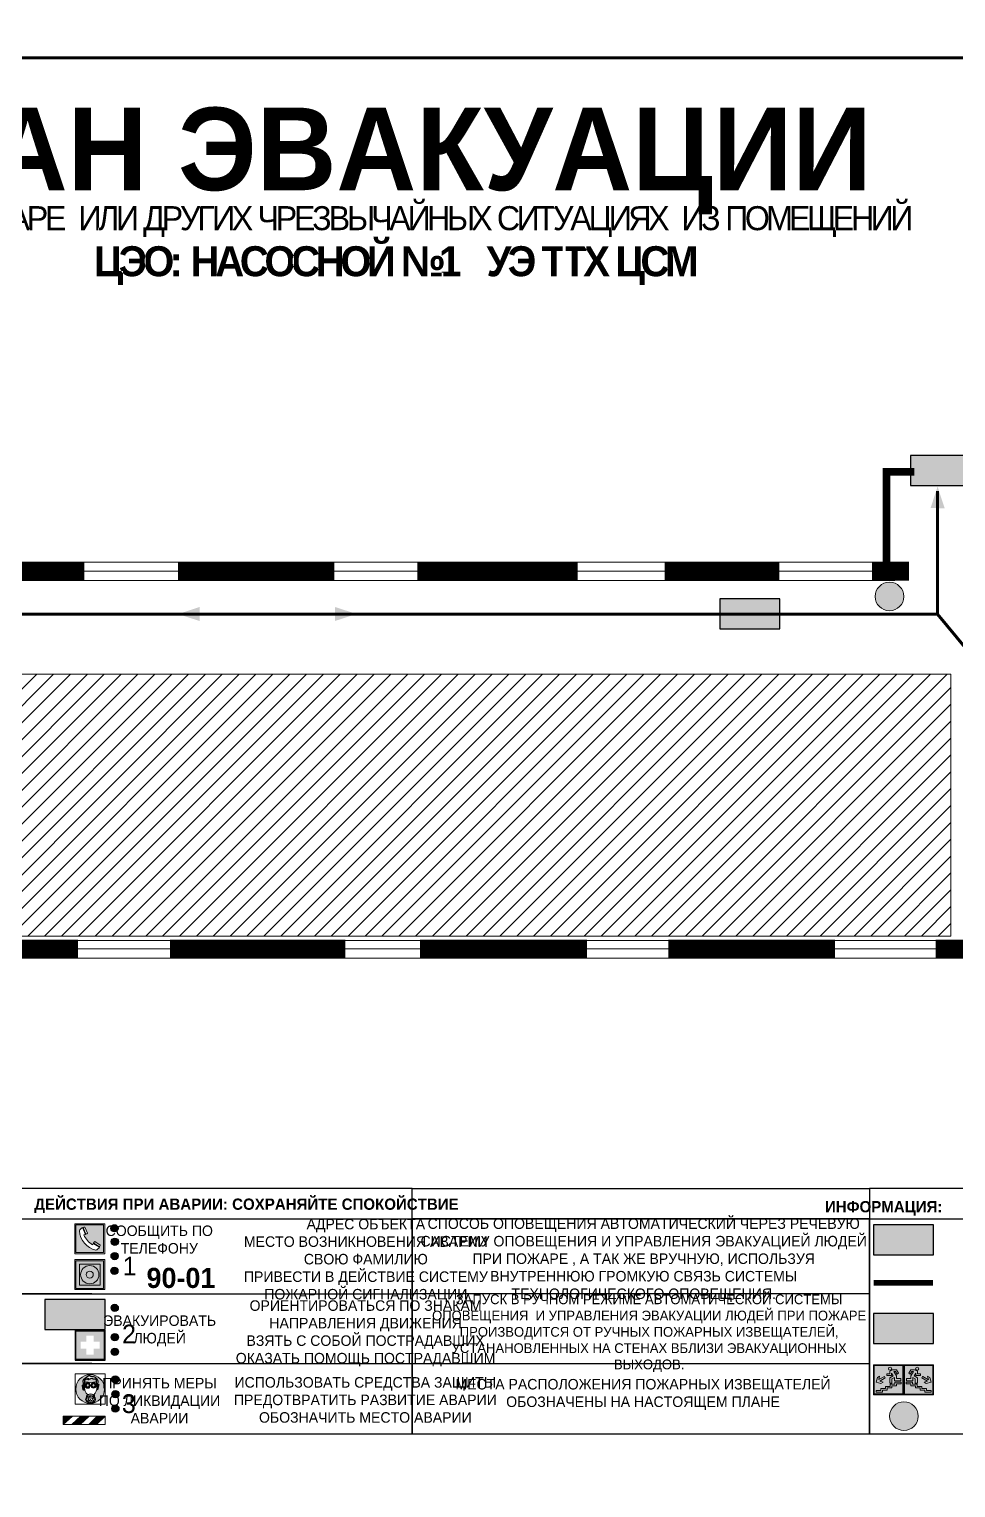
# Model space of a CAD drawing. Header units: millimetres. Extents: x 13114 to 67229, y 22859 to 38520.
# Drawn here: x 32005.4 to 32252.2, y 24684.2 to 25072.7 of the extents above; entities that cross this region are included whole.
import ezdxf

# ---------------------------------------------------------------- set-up
doc = ezdxf.new("R2010")
doc.units = ezdxf.units.MM
doc.layers.add('План_Штампы', color=7, linetype='Continuous')
doc.styles.add('обычный', font='arial.ttf')

# ---------------------------------------------------------------- blocks, each defined once
blk = doc.blocks.new('A$C32E8229D')
at = {"true_color": 0xffffff}
blk.add_hatch(color=7, dxfattribs=at).paths.add_polyline_path([(0, 0), (0, -8), (16, -8), (16, 0)])
h = blk.add_hatch(color=126)
h.paths.add_polyline_path([(0.2, -0.2), (15.8, -0.2), (15.8, -7.8), (0.2, -7.8)])
h.paths.add_polyline_path([(13.49, -2.05), (12.08, -2.05), (11.37, -2.63, 0.162397), (11.29, -2.84), (11.29, -3.63), (10.35, -3.63), (10.35, -4.05), (11.68, -4.05), (11.68, -3.48), (12.26, -4.28), (11.29, -5.1), (11.29, -6.78), (11.85, -6.78), (11.85, -5.44), (12.8, -4.64), (12.8, -5.94), (14.46, -5.94), (14.46, -5.39), (13.45, -5.39), (13.45, -3.97), (12.46, -2.59), (13.15, -2.59), (13.69, -3.34), (14.18, -3)], flags=16)
h.paths.add_polyline_path([(10.74, -1.82, 1), (11.8, -1.82, 1)], flags=16)
h.paths.add_polyline_path([(9.39, -3.59), (5.99, -3.59), (6.56, -3.03), (5.91, -3.03), (5.1, -3.83), (5.91, -4.64), (6.56, -4.64), (5.99, -4.09), (9.39, -4.09)], flags=16)
h.paths.add_polyline_path([(4.29, -1.08), (1.72, -1.08), (1.72, -6.6), (4.29, -6.6)], flags=16)
at = {"color": 126}
blk.add_lwpolyline([(16, -8), (0, -8), (0, 0), (16, 0)], close=True, dxfattribs=at)
blk = doc.blocks.new('A$C7B8C2D5B')
at = {"lineweight": 0}
h = blk.add_hatch(color=5, dxfattribs=at)
h.dxf.hatch_style = 1
h.paths.add_polyline_path([(1.4, -3.02, 1), (-2.11, -3.02, 1)])
at = {"color": 5, "lineweight": 0}
blk.add_circle((-0.36, -3.02), 1.75, dxfattribs=at)
blk = doc.blocks.new('A$C7B4425F7')
at = {"true_color": 0xffffff}
blk.add_hatch(color=7, dxfattribs=at).paths.add_polyline_path([(0, 0), (-16, 0), (-16, -8), (0, -8)])
h = blk.add_hatch(color=126)
h.paths.add_polyline_path([(-0.2, -0.2), (-15.8, -0.2), (-15.8, -7.8), (-0.2, -7.8)])
h.paths.add_polyline_path([(-11.76, -2.03), (-11.76, -3.66), (-11.17, -3.66, -0.568275), (-11.17, -6.18), (-12.58, -6.18), (-12.58, -2.03)], flags=16)
h.paths.add_polyline_path([(-13.33, -4.12, -0.495768), (-13.59, -6.18), (-15.03, -6.18), (-15.03, -2.03), (-13.59, -2.03, -0.487973)], flags=16)
h.paths.add_polyline_path([(-10.25, -2.03), (-9.48, -2.03), (-9.48, -6.18), (-10.25, -6.18)], flags=16)
h.paths.add_polyline_path([(-13.84, -3.69), (-14.24, -3.69), (-14.24, -3.03), (-13.9, -3.03, -0.692621)], flags=0)
h.paths.add_polyline_path([(-9.15, -2.03), (-8.4, -2.03), (-8.04, -3.07), (-7.68, -2.03), (-6.93, -2.03), (-7.64, -4.1), (-6.93, -6.18), (-7.68, -6.18), (-8.04, -5.14), (-8.4, -6.18), (-9.15, -6.18), (-8.44, -4.1)], flags=16)
h.paths.add_polyline_path([(-11.76, -4.46), (-11.42, -4.46, -0.692621), (-11.36, -5.12), (-11.76, -5.12)], flags=0)
h.paths.add_polyline_path([(-13.9, -5.2), (-14.24, -5.2), (-14.24, -4.55), (-13.84, -4.55, -0.708038)], flags=0)
edge = h.paths.add_edge_path(flags=16)
edge.add_ellipse((-5.51, -4.08), major_axis=(0, 2.05), ratio=0.586184, start_angle=0, end_angle=360)
edge = h.paths.add_edge_path(flags=0)
edge.add_ellipse((-5.51, -4.08), major_axis=(0, 1.14), ratio=0.454828, start_angle=0, end_angle=360)
h.paths.add_polyline_path([(-4.13, -4.96, 0.377264), (-3.48, -4.52, 0.0555), (-3.16, -2.03), (-1.66, -2.03), (-1.66, -4.96), (-0.96, -4.96), (-0.96, -7.01), (-1.75, -7.01), (-1.75, -6.18), (-3.3, -6.18), (-3.3, -7.02), (-4.13, -7.02)], flags=16)
h.paths.add_polyline_path([(-2.73, -2.91), (-2.28, -2.91), (-2.28, -4.96), (-3.05, -4.96, 0.079136)], flags=0)
at = {"color": 126}
blk.add_lwpolyline([(-16, -8), (0, -8), (0, 0), (-16, 0)], close=True, dxfattribs=at)
blk = doc.blocks.new('A$C38D26F80')
h = blk.add_hatch(color=5)
h.dxf.hatch_style = 1
h.paths.add_polyline_path([(-8.77, -4.48, 1), (-0.19, -4.48, 1)])
h.paths.add_polyline_path([(-6.75, -3.58), (-6.75, -3.31), (-6.62, -3.22), (-6.5, -3.22), (-6.42, -3.3), (-6.39, -3.28), (-6.59, -2.23), (-6.59, -2.01), (-6.38, -1.58), (-4.76, -0.4), (-4.13, -0.79, -0.362848), (-2.1, -2.1, -0.201049), (-2.17, -2.48, 0.085434), (-2.26, -3.13), (-1.9, -3.16), (-2.25, -4.7), (-2.4, -4.59), (-2.43, -4.34), (-2.36, -4.34), (-2.14, -3.34), (-2.47, -3.42), (-2.58, -1.95), (-2.77, -1.58), (-3.58, -1.52), (-3.92, -1.26), (-5.05, -1.73), (-4.87, -1.39), (-5.41, -1.6), (-5.41, -1.46), (-6.13, -1.87), (-6.18, -3.5), (-6.56, -3.47), (-6.37, -4.59), (-6.16, -4.43), (-6.16, -4.66), (-6.36, -4.79), (-6.37, -4.8), (-6.51, -4.76)], flags=16)
h.paths.add_polyline_path([(-6.51, -4.76), (-6.36, -4.79), (-6.37, -4.8)], flags=0)
h.paths.add_polyline_path([(-5.92, -2.34, 0.089508), (-2.67, -2.35), (-2.48, -3.88, -0.268602), (-3.4, -6.18, 0.262449), (-5.2, -6.18, -0.268602), (-6.11, -3.88)], flags=16)
edge = h.paths.add_edge_path(flags=16)
edge.add_ellipse((-5.19, -3.41), major_axis=(0, 0.842), ratio=0.848992, start_angle=0, end_angle=360)
edge = h.paths.add_edge_path(flags=0)
edge.add_ellipse((-5.19, -3.39), major_axis=(0, 0.665), ratio=0.853798, start_angle=0, end_angle=360)
edge = h.paths.add_edge_path(flags=0)
edge.add_ellipse((-5.19, -3.4), major_axis=(0, 0.528), ratio=0.864094, start_angle=0, end_angle=360)
edge = h.paths.add_edge_path(flags=16)
edge.add_ellipse((-3.47, -3.4), major_axis=(0, 0.842), ratio=0.848992, start_angle=0, end_angle=360)
h.paths.add_polyline_path([(-3.13, -6.45), (-3.13, -6.84, 0.383174), (-5.57, -6.85), (-5.57, -6.49, -0.369952)], flags=16)
edge = h.paths.add_edge_path(flags=0)
edge.add_ellipse((-3.47, -3.39), major_axis=(0, 0.665), ratio=0.853798, start_angle=0, end_angle=360)
edge = h.paths.add_edge_path(flags=0)
edge.add_ellipse((-3.47, -3.4), major_axis=(0, 0.528), ratio=0.864094, start_angle=0, end_angle=360)
edge = h.paths.add_edge_path(flags=16)
edge.add_ellipse((-4.34, -7.57), major_axis=(-1.48, 0), ratio=0.744955, start_angle=0, end_angle=360)
h.paths.add_polyline_path([(-5.01, -6.85, -1), (-5.15, -6.85, -1)], flags=0)
h.paths.add_polyline_path([(-5.33, -7.14, -1), (-5.47, -7.14, -1)], flags=0)
h.paths.add_polyline_path([(-4.61, -6.71, -1), (-4.74, -6.71, -1)], flags=16)
h.paths.add_polyline_path([(-5.43, -7.51, -1), (-5.57, -7.51, -1)], flags=0)
h.paths.add_polyline_path([(-4.26, -6.67, -1), (-4.4, -6.67, -1)], flags=16)
h.paths.add_polyline_path([(-4.74, -7.14, -1), (-4.88, -7.14, -1)], flags=0)
h.paths.add_polyline_path([(-4.93, -7.43, -1), (-5.07, -7.43, -1)], flags=0)
h.paths.add_polyline_path([(-4.41, -7.07, -1), (-4.54, -7.07, -1)], flags=0)
h.paths.add_polyline_path([(-5.33, -7.87, -1), (-5.46, -7.87, -1)], flags=0)
h.paths.add_polyline_path([(-3.8, -6.71, -1), (-3.94, -6.71, -1)], flags=16)
h.paths.add_polyline_path([(-4.85, -7.78, -1), (-4.98, -7.78, -1)], flags=0)
h.paths.add_polyline_path([(-3.96, -7.14, -1), (-4.1, -7.14, -1)], flags=0)
h.paths.add_polyline_path([(-4.33, -7.53, -1), (-4.47, -7.53, -1)], flags=0)
h.paths.add_polyline_path([(-5.09, -8.12, -1), (-5.23, -8.12, -1)], flags=0)
h.paths.add_polyline_path([(-3.5, -6.94, -1), (-3.64, -6.94, -1)], flags=0)
h.paths.add_polyline_path([(-4.54, -7.97, -1), (-4.68, -7.97, -1)], flags=0)
h.paths.add_polyline_path([(-3.66, -7.39, -1), (-3.8, -7.39, -1)], flags=0)
h.paths.add_polyline_path([(-4.73, -8.35, -1), (-4.86, -8.35, -1)], flags=0)
h.paths.add_polyline_path([(-4.09, -7.96, -1), (-4.23, -7.96, -1)], flags=0)
h.paths.add_polyline_path([(-3.77, -7.74, -1), (-3.91, -7.74, -1)], flags=0)
h.paths.add_polyline_path([(-3.22, -7.27, -1), (-3.35, -7.27, -1)], flags=0)
h.paths.add_polyline_path([(-4.34, -8.4, -1), (-4.47, -8.4, -1)], flags=0)
h.paths.add_polyline_path([(-3.16, -7.61, -1), (-3.3, -7.61, -1)], flags=0)
h.paths.add_polyline_path([(-3.9, -8.35, -1), (-4.04, -8.35, -1)], flags=0)
h.paths.add_polyline_path([(-3.32, -7.91, -1), (-3.46, -7.91, -1)], flags=0)
h.paths.add_polyline_path([(-3.55, -8.23, -1), (-3.69, -8.23, -1)], flags=0)
at = {"color": 5, "lineweight": 5}
for p, q in [((-4.48, 0), (-8.96, 0)), ((-8.96, 0), (-8.96, -4.48)), ((-4.48, 0), (0, 0)), ((0, 0), (0, -4.48)), ((-6.75, -3.31), (-6.62, -3.22)), ((-6.75, -3.58), (-6.75, -3.31)), ((-6.51, -4.76), (-6.75, -3.58)), ((-6.62, -3.22), (-6.5, -3.22)), ((-6.59, -2.01), (-6.38, -1.58)), ((-6.59, -2.23), (-6.59, -2.01)), ((-6.39, -3.28), (-6.59, -2.23)), ((-6.18, -3.5), (-6.56, -3.47)), ((-6.56, -3.47), (-6.37, -4.59)), ((-6.5, -3.22), (-6.42, -3.3)), ((-6.42, -3.3), (-6.39, -3.28)), ((-6.38, -1.58), (-4.76, -0.4)), ((-6.13, -1.87), (-6.18, -3.5)), ((-5.41, -1.46), (-6.13, -1.87)), ((-5.92, -2.34), (-6.11, -3.88)), ((-4.87, -1.39), (-5.41, -1.6)), ((-5.41, -1.6), (-5.41, -1.46)), ((-3.92, -1.26), (-5.05, -1.73)), ((-5.05, -1.73), (-4.87, -1.39)), ((-4.76, -0.4), (-4.13, -0.79)), ((-3.58, -1.52), (-3.92, -1.26)), ((-2.77, -1.58), (-3.58, -1.52)), ((-2.58, -1.95), (-2.77, -1.58)), ((-2.67, -2.34), (-2.48, -3.88)), ((-2.47, -3.42), (-2.58, -1.95)), ((-2.14, -3.34), (-2.47, -3.42)), ((-2.43, -4.34), (-2.4, -4.59)), ((-2.43, -4.34), (-2.36, -4.34)), ((-2.36, -4.34), (-2.14, -3.34)), ((-1.9, -3.16), (-2.26, -3.13)), ((-2.25, -4.7), (-1.9, -3.16)), ((-8.96, -8.96), (-8.96, -4.48)), ((-6.37, -4.8), (-6.51, -4.76)), ((-6.37, -4.59), (-6.16, -4.43)), ((-6.16, -4.66), (-6.37, -4.8)), ((-6.16, -4.43), (-6.16, -4.66)), ((-5.57, -6.49), (-5.57, -6.85)), ((-3.13, -6.45), (-3.13, -6.84)), ((-2.4, -4.59), (-2.25, -4.7)), ((0, -8.96), (0, -4.48)), ((-4.48, -8.96), (-8.96, -8.96)), ((-4.48, -8.96), (0, -8.96))]:
    blk.add_line(p, q, dxfattribs=at)
at = {"color": 5}
for p, q in [((-6.75, -3.31), (-6.62, -3.22)), ((-6.75, -3.58), (-6.75, -3.31)), ((-6.51, -4.76), (-6.75, -3.58)), ((-6.62, -3.22), (-6.5, -3.22)), ((-6.59, -2.01), (-6.38, -1.58)), ((-6.59, -2.23), (-6.59, -2.01)), ((-6.39, -3.28), (-6.59, -2.23)), ((-6.18, -3.5), (-6.56, -3.47)), ((-6.56, -3.47), (-6.37, -4.59)), ((-6.5, -3.22), (-6.42, -3.3)), ((-6.42, -3.3), (-6.39, -3.28)), ((-6.38, -1.58), (-4.76, -0.4)), ((-6.13, -1.87), (-6.18, -3.5)), ((-5.41, -1.46), (-6.13, -1.87)), ((-4.87, -1.39), (-5.41, -1.6)), ((-5.41, -1.6), (-5.41, -1.46)), ((-3.92, -1.26), (-5.05, -1.73)), ((-5.05, -1.73), (-4.87, -1.39)), ((-4.76, -0.4), (-4.13, -0.79)), ((-3.58, -1.52), (-3.92, -1.26)), ((-2.77, -1.58), (-3.58, -1.52)), ((-2.58, -1.95), (-2.77, -1.58)), ((-2.47, -3.42), (-2.58, -1.95)), ((-2.14, -3.34), (-2.47, -3.42)), ((-2.4, -4.59), (-2.43, -4.34)), ((-2.43, -4.34), (-2.36, -4.34)), ((-2.36, -4.34), (-2.14, -3.34)), ((-2.26, -3.13), (-1.9, -3.16)), ((-1.9, -3.16), (-2.25, -4.7)), ((-6.37, -4.8), (-6.51, -4.76)), ((-6.36, -4.79), (-6.51, -4.76)), ((-6.37, -4.59), (-6.16, -4.43)), ((-6.16, -4.66), (-6.37, -4.8)), ((-6.16, -4.66), (-6.36, -4.79)), ((-6.16, -4.43), (-6.16, -4.66)), ((-2.25, -4.7), (-2.4, -4.59))]:
    blk.add_line(p, q, dxfattribs=at)
at = {"color": 5, "lineweight": 5}
for centre, radius in [((-4.48, -4.48), 4.29), ((-5.5, -7.51), 0.0678), ((-5.4, -7.14), 0.0678), ((-5.4, -7.87), 0.0678), ((-5.16, -8.12), 0.0678), ((-5.08, -6.85), 0.0678), ((-5, -7.43), 0.0678), ((-4.91, -7.78), 0.0678), ((-4.81, -7.14), 0.0678), ((-4.79, -8.35), 0.0678), ((-4.67, -6.71), 0.0678), ((-4.61, -7.97), 0.0678), ((-4.47, -7.07), 0.0678), ((-4.4, -7.53), 0.0678), ((-4.4, -8.4), 0.0678), ((-4.33, -6.67), 0.0678), ((-4.16, -7.96), 0.0678), ((-4.03, -7.14), 0.0678), ((-3.97, -8.35), 0.0678), ((-3.87, -6.71), 0.0678), ((-3.84, -7.74), 0.0678), ((-3.73, -7.39), 0.0678), ((-3.62, -8.23), 0.0678), ((-3.57, -6.94), 0.0678), ((-3.39, -7.91), 0.0678), ((-3.28, -7.27), 0.0678), ((-3.23, -7.61), 0.0678)]:
    blk.add_circle(centre, radius, dxfattribs=at)
for centre, radius, start, end in [((-3.66, -4.24), 2.47, 171.573, 231.7124), ((-4.28, 6.66), 9.15, 259.6987, 280.1569), ((-4.93, -4.24), 2.47, 308.2876, 8.427), ((-0.47, -3.05), 1.79, 161.5846, 182.4584), ((-2.6, -2.2), 0.513, 326.4781, 11.7739), ((-4.33, -7.88), 1.87, 50.358, 131.5662), ((-4.34, -8.2), 1.82, 48.4943, 132.3565), ((-4.3, -7.78), 1.83, 60.5889, 119.4111)]:
    blk.add_arc(centre, radius, start, end, dxfattribs=at)
at = {"color": 5}
for centre, radius, start, end in [((-3.89, -2.66), 1.88, 17.387, 97.1599), ((-0.35, -3.07), 1.91, 162.2553, 181.7878), ((-2.6, -2.2), 0.511, 326.3906, 11.8614)]:
    blk.add_arc(centre, radius, start, end, dxfattribs=at)
at = {"color": 5, "lineweight": 5}
for centre, major_axis, ratio in [((-5.19, -3.41), (0, 0.842), 0.848992), ((-5.19, -3.39), (0, 0.665), 0.853798), ((-5.19, -3.4), (0, 0.528), 0.864094), ((-3.47, -3.4), (0, 0.842), 0.848992), ((-3.47, -3.39), (0, 0.665), 0.853798), ((-3.47, -3.4), (0, 0.528), 0.864094), ((-4.34, -7.57), (-1.48, 0), 0.744955)]:
    blk.add_ellipse(centre, major_axis=major_axis, ratio=ratio, dxfattribs=at)
blk = doc.blocks.new('A$C47DD6509')
at = {"lineweight": 5}
for points in [[(-8.69, 0), (-11.19, 0), (-11.19, -2.22)], [(-4.22, 0), (-6.45, 0), (-8.91, -2.22), (-6.61, -2.22)], [(0, 0), (-2.09, 0), (-4.36, -2.22), (-2.29, -2.22)]]:
    blk.add_hatch(color=242, dxfattribs=at).paths.add_polyline_path(points)
at = {"color": 242, "lineweight": 5}
for p, q in [((-11.19, -2.22), (-8.69, 0)), ((-11.19, -2.22), (-11.19, 0)), ((-11.19, 0), (-8.69, 0)), ((-11.19, 0), (0, 0)), ((-8.91, -2.22), (-6.45, 0)), ((-6.61, -2.22), (-4.22, 0)), ((-4.36, -2.22), (-2.09, 0)), ((-2.29, -2.22), (0, 0)), ((0, 0), (0, -2.22)), ((0, -2.22), (-11.19, -2.22))]:
    blk.add_line(p, q, dxfattribs=at)
blk = doc.blocks.new('A$C18900ED3')
h = blk.add_hatch(color=126)
h.paths.add_polyline_path([(-0.18, -0.18), (-7.02, -0.18), (-7.02, -7.02), (-0.18, -7.02)])
h.paths.add_polyline_path([(-5.89, -4.46), (-5.89, -2.77), (-4.46, -2.77), (-4.46, -1.31), (-2.77, -1.31), (-2.77, -2.77), (-1.33, -2.77), (-1.33, -4.46), (-2.77, -4.46), (-2.77, -5.89), (-4.46, -5.89), (-4.46, -4.46)], flags=16)
at = {"color": 126}
for p, q in [((-7.2, 0), (-7.2, -7.2)), ((0, 0), (-7.2, 0)), ((0, -7.2), (0, 0)), ((-7.02, -7.02), (-7.02, -0.18)), ((-7.02, -0.18), (-0.18, -0.18)), ((-0.18, -0.18), (-0.18, -7.02)), ((-7.2, -7.2), (0, -7.2)), ((-0.18, -7.02), (-7.02, -7.02))]:
    blk.add_line(p, q, dxfattribs=at)
blk = doc.blocks.new('A$C456E1F9C')
at = {"lineweight": 5}
h = blk.add_hatch(color=242, dxfattribs=at)
h.paths.add_polyline_path([(0.51, -1.47), (0.51, -13.26), (12.29, -13.26), (12.29, -1.47)])
h.paths.add_polyline_path([(5.42, -4.95, -0.254479), (4.78, -5.4), (3.52, -2.53, -0.209735), (4.23, -2.4)], flags=16)
h.paths.add_polyline_path([(8.53, -8.6), (10.87, -10.17), (10.54, -10.76), (8.03, -9.13, -0.192251)], flags=16)
h.paths.add_polyline_path([(4.61, -5.49, 0.005518), (3.87, -5.72, 0.128647), (7.49, -10.01, 0.00809), (7.83, -9.33), (10.47, -10.97, -0.16736), (8.99, -12.25, -0.327862), (1.95, -3.95, -0.166952), (3.36, -2.62)], flags=16)
at = {"color": 242, "lineweight": 5}
for p, q in [((0, -13.77), (0, -0.97)), ((12.8, -0.97), (0, -0.97)), ((4.61, -5.49), (3.36, -2.62)), ((3.52, -2.53), (4.78, -5.4)), ((4.23, -2.4), (5.42, -4.95)), ((12.8, -13.77), (12.8, -0.97)), ((7.83, -9.33), (10.47, -10.97)), ((8.03, -9.13), (10.54, -10.76)), ((10.81, -10.12), (8.53, -8.6)), ((10.54, -10.76), (10.8, -10.3)), ((10.8, -10.3), (10.81, -10.12)), ((0, -13.77), (12.8, -13.77))]:
    blk.add_line(p, q, dxfattribs=at)
blk.add_lwpolyline([(0.51, -1.47), (12.29, -1.47), (12.29, -13.26), (0.51, -13.26)], close=True, dxfattribs=at)
for centre, radius, start, end in [((4.59, -5.34), 2.99, 114.28453, 152.19739), ((11.12, -3.31), 9.19, 183.99153, 256.60086), ((4.02, -3.27), 0.891, 76.32839, 123.70924), ((14.98, -39.1), 35.17, 107.14873, 108.41345), ((13.86, -0.94), 11.08, 205.55365, 234.87622), ((4.68, -4.59), 0.824, 276.9621, 334.07228), ((-13.31, 0.8), 23.44, 332.54871, 334.40268), ((8.94, -9.5), 0.989, 114.40924, 157.93883), ((7.87, -9.46), 3, 291.92908, 329.9329)]:
    blk.add_arc(centre, radius, start, end, dxfattribs=at)
blk = doc.blocks.new('A$C54414219')
at = {"true_color": 0xffffff}
h = blk.add_hatch(color=7, dxfattribs=at)
h.paths.add_polyline_path([(2.39, -9.45), (2.39, -18.3), (11.23, -18.3), (11.23, -9.45)], flags=0)
h.paths.add_polyline_path([(10.71, -13.87, -1), (2.92, -13.87, -1)], flags=0)
h.paths.add_polyline_path([(8.3, -13.87, -1), (5.33, -13.87, -1)], flags=0)
h.paths.add_polyline_path([(0.41, -7.47), (0.41, -20.27), (13.21, -20.27), (13.21, -7.47)])
h.paths.add_polyline_path([(0.92, -19.77), (12.71, -19.77), (12.71, -7.98), (0.92, -7.98)], flags=16)
h.paths.add_polyline_path([(11.23, -9.45), (11.23, -18.3), (2.39, -18.3), (2.39, -9.45)], flags=0)
at = {"lineweight": 5}
h = blk.add_hatch(color=242, dxfattribs=at)
h.paths.add_polyline_path([(12.71, -7.98), (0.92, -7.98), (0.92, -19.77), (12.71, -19.77)])
h.paths.add_polyline_path([(11.23, -18.3), (2.39, -18.3), (2.39, -9.45), (11.23, -9.45)], flags=16)
h.paths.add_polyline_path([(10.71, -13.87, -1), (2.92, -13.87, -1)], flags=0)
h.paths.add_polyline_path([(8.3, -13.87, -1), (5.33, -13.87, -1)], flags=0)
at = {"true_color": 0xffffff}
h = blk.add_hatch(color=7, dxfattribs=at)
h.paths.add_polyline_path([(2.39, -9.45), (2.39, -18.3), (11.23, -18.3), (11.23, -9.45)])
h.paths.add_polyline_path([(10.71, -13.87, -1), (2.92, -13.87, -1)], flags=16)
h.paths.add_polyline_path([(8.3, -13.87, -1), (5.33, -13.87, -1)], flags=0)
at = {"lineweight": 5}
h = blk.add_hatch(color=242, dxfattribs=at)
h.paths.add_polyline_path([(2.92, -13.87, 1), (10.71, -13.87, 1)])
h.paths.add_polyline_path([(8.3, -13.87, -1), (5.33, -13.87, -1)], flags=16)
at = {"color": 242, "lineweight": 5}
for p, q in [((0.41, -20.27), (0.41, -7.47)), ((0.41, -7.47), (13.21, -7.47)), ((0.41, -7.47), (13.21, -7.47)), ((13.21, -20.27), (13.21, -7.47)), ((0.41, -20.27), (13.21, -20.27))]:
    blk.add_line(p, q, dxfattribs=at)
for points in [[(0.92, -7.98), (12.71, -7.98), (12.71, -19.77), (0.92, -19.77)], [(2.39, -9.45), (11.23, -9.45), (11.23, -18.3), (2.39, -18.3)]]:
    blk.add_lwpolyline(points, close=True, dxfattribs=at)
for radius in [3.89, 1.49]:
    blk.add_circle((6.81, -13.87), radius, dxfattribs=at)
blk = doc.blocks.new('вниз 3')
at = {"lineweight": 0, "true_color": 0xffffff}
h = blk.add_hatch(color=7, dxfattribs=at)
h.dxf.hatch_style = 1
h.paths.add_polyline_path([(40997.5, -4475.69), (40997.25, -4475.28), (40995.76, -4476.15), (40995.97, -4475.23), (40995.39, -4475.56), (40995.05, -4476.83), (40996.33, -4477.17), (40996.91, -4476.83), (40996, -4476.55)], flags=0)
h.paths.add_polyline_path([(40999.81, -4473.95), (41000.22, -4473.95), (41000.64, -4474.67), (41001.03, -4474.43), (41000.46, -4473.49), (41000.42, -4473.49), (40999.43, -4473.49), (40998.68, -4473.92), (40998.68, -4474.57), (40997.88, -4474.57), (40997.88, -4475), (40999.14, -4475), (40999.14, -4474.43), (40999.14, -4474.38), (40999.59, -4475.15), (40998.72, -4475.67), (40998.72, -4477.06), (40999.24, -4477.06), (40999.24, -4475.96), (40999.95, -4475.56), (40999.95, -4476.43), (41001.61, -4476.43), (41001.61, -4475.88), (41000.47, -4475.88), (41000.47, -4475.12)], flags=0)
h.paths.add_polyline_path([(40999.2, -4473.24, 1), (40998.35, -4473.24, 1)], flags=0)
h.paths.add_polyline_path([(41000.46, -4477.26), (41001.69, -4477.26), (41001.69, -4476.84), (41000.03, -4476.84), (41000.03, -4477.39), (40998.78, -4477.39), (40998.78, -4477.95), (40997.53, -4477.95), (40997.53, -4478.5), (40996.29, -4478.5), (40996.29, -4479.06), (40995.05, -4479.06), (40995.05, -4479.48), (40995.29, -4479.48), (40996.72, -4479.48), (40996.72, -4478.92), (40997.97, -4478.92), (40997.97, -4478.36), (40999.2, -4478.36), (40999.2, -4477.81), (41000.46, -4477.81)], flags=0)
h.paths.add_polyline_path([(41002.37, -4472.17), (40994.37, -4472.17), (40994.37, -4480.17), (41002.37, -4480.17)])
h.paths.add_polyline_path([(41002.16, -4479.96), (40994.57, -4479.96), (40994.57, -4472.37), (41002.16, -4472.37)], flags=16)
h.paths.add_polyline_path([(41001.61, -4475.88), (41001.61, -4476.43), (40999.95, -4476.43), (40999.95, -4475.56), (40999.24, -4475.96), (40999.24, -4477.06), (40998.72, -4477.06), (40998.72, -4475.67), (40999.59, -4475.15), (40999.14, -4474.38), (40999.14, -4474.43), (40999.14, -4475), (40997.88, -4475), (40997.88, -4474.57), (40998.68, -4474.57), (40998.68, -4473.92), (40999.43, -4473.49), (41000.42, -4473.49), (41000.46, -4473.49), (41001.03, -4474.43), (41000.64, -4474.67), (41000.22, -4473.95), (40999.81, -4473.95), (41000.47, -4475.12), (41000.47, -4475.88)], flags=0)
h.paths.add_polyline_path([(41001.69, -4476.84), (41001.69, -4477.26), (41000.46, -4477.26), (41000.46, -4477.81), (40999.2, -4477.81), (40999.2, -4478.36), (40997.97, -4478.36), (40997.97, -4478.92), (40996.72, -4478.92), (40996.72, -4479.48), (40995.05, -4479.48), (40995.05, -4479.06), (40996.29, -4479.06), (40996.29, -4478.5), (40997.53, -4478.5), (40997.53, -4477.95), (40998.78, -4477.95), (40998.78, -4477.39), (41000.03, -4477.39), (41000.03, -4476.84)], flags=0)
h.paths.add_polyline_path([(40998.35, -4473.24, -1), (40999.2, -4473.24, -1)], flags=0)
h.paths.add_polyline_path([(40997.5, -4475.69), (40996, -4476.55), (40996.91, -4476.83), (40996.33, -4477.17), (40995.05, -4476.83), (40995.39, -4475.56), (40995.97, -4475.23), (40995.76, -4476.15), (40997.25, -4475.28)], flags=0)
at = {"lineweight": 0}
h = blk.add_hatch(color=126, dxfattribs=at)
h.dxf.hatch_style = 1
h.paths.add_polyline_path([(41002.16, -4472.37), (40994.57, -4472.37), (40994.57, -4479.96), (41002.16, -4479.96)])
h.paths.add_polyline_path([(40995.97, -4475.23), (40995.76, -4476.15), (40997.25, -4475.28), (40997.5, -4475.69), (40996, -4476.55), (40996.91, -4476.83), (40996.33, -4477.17), (40995.05, -4476.83), (40995.39, -4475.56)], flags=16)
h.paths.add_polyline_path([(40997.88, -4474.57), (40998.68, -4474.57), (40998.68, -4473.92), (40999.43, -4473.49), (41000.42, -4473.49), (41000.46, -4473.49), (41001.03, -4474.43), (41000.64, -4474.67), (41000.22, -4473.95), (40999.81, -4473.95), (41000.47, -4475.12), (41000.47, -4475.88), (41001.61, -4475.88), (41001.61, -4476.43), (40999.95, -4476.43), (40999.95, -4475.56), (40999.24, -4475.96), (40999.24, -4477.06), (40998.72, -4477.06), (40998.72, -4475.67), (40999.59, -4475.15), (40999.14, -4474.38), (40999.14, -4474.43), (40999.14, -4475), (40997.88, -4475)], flags=16)
h.paths.add_polyline_path([(40998.35, -4473.24, -1), (40999.2, -4473.24, -1)], flags=16)
h.paths.add_polyline_path([(40997.53, -4477.95), (40998.78, -4477.95), (40998.78, -4477.39), (41000.03, -4477.39), (41000.03, -4476.84), (41001.69, -4476.84), (41001.69, -4477.26), (41000.46, -4477.26), (41000.46, -4477.81), (40999.2, -4477.81), (40999.2, -4478.36), (40997.97, -4478.36), (40997.97, -4478.92), (40996.72, -4478.92), (40996.72, -4479.48), (40995.05, -4479.48), (40995.05, -4479.06), (40996.29, -4479.06), (40996.29, -4478.5), (40997.53, -4478.5)], flags=16)
at = {"lineweight": 0, "true_color": 0xffffff}
h = blk.add_hatch(color=7, dxfattribs=at)
h.dxf.hatch_style = 1
h.paths.add_polyline_path([(40999.2, -4473.24, 1), (40998.35, -4473.24, 1)])
h.paths.add_polyline_path([(40999.81, -4473.95), (41000.22, -4473.95), (41000.64, -4474.67), (41001.03, -4474.43), (41000.46, -4473.49), (41000.42, -4473.49), (40999.43, -4473.49), (40998.68, -4473.92), (40998.68, -4474.57), (40997.88, -4474.57), (40997.88, -4475), (40999.14, -4475), (40999.14, -4474.43), (40999.14, -4474.38), (40999.59, -4475.15), (40998.72, -4475.67), (40998.72, -4477.06), (40999.24, -4477.06), (40999.24, -4475.96), (40999.95, -4475.56), (40999.95, -4476.43), (41001.61, -4476.43), (41001.61, -4475.88), (41000.47, -4475.88), (41000.47, -4475.12)])
h.paths.add_polyline_path([(40999.2, -4477.81), (41000.46, -4477.81), (41000.46, -4477.26), (41001.69, -4477.26), (41001.69, -4476.84), (41000.03, -4476.84), (41000.03, -4477.39), (40998.78, -4477.39), (40998.78, -4477.95), (40997.53, -4477.95), (40997.53, -4478.5), (40996.29, -4478.5), (40996.29, -4479.06), (40995.05, -4479.06), (40995.05, -4479.48), (40995.29, -4479.48), (40996.72, -4479.48), (40996.72, -4478.92), (40997.97, -4478.92), (40997.97, -4478.36), (40999.2, -4478.36)])
h.paths.add_polyline_path([(40997.5, -4475.69), (40997.25, -4475.28), (40995.76, -4476.15), (40995.97, -4475.23), (40995.39, -4475.56), (40995.05, -4476.83), (40996.33, -4477.17), (40996.91, -4476.83), (40996, -4476.55)])
at = {"color": 126, "lineweight": 0}
for points in [[(40994.37, -4472.17), (41002.37, -4472.17), (41002.37, -4480.17), (40994.37, -4480.17)], [(40994.57, -4472.37), (41002.16, -4472.37), (41002.16, -4479.96), (40994.57, -4479.96)]]:
    blk.add_lwpolyline(points, close=True, dxfattribs=at)
for points in [[(40999.14, -4474.43), (40999.14, -4475), (40997.88, -4475), (40997.88, -4474.57), (40998.68, -4474.57), (40998.68, -4473.92), (40999.43, -4473.49), (41000.42, -4473.49), (41000.46, -4473.49), (41001.03, -4474.43), (41000.64, -4474.67), (41000.22, -4473.95), (40999.81, -4473.95), (41000.47, -4475.12), (41000.47, -4475.88), (41001.61, -4475.88), (41001.61, -4476.43), (40999.95, -4476.43), (40999.95, -4475.56), (40999.24, -4475.96), (40999.24, -4477.06), (40998.72, -4477.06), (40998.72, -4475.67), (40999.59, -4475.15), (40999.14, -4474.38), (40999.14, -4474.43)], [(40995.05, -4476.83), (40995.39, -4475.56), (40995.97, -4475.23), (40995.76, -4476.15), (40997.25, -4475.28), (40997.5, -4475.69), (40996, -4476.55), (40996.91, -4476.83), (40996.33, -4477.17), (40995.05, -4476.83)], [(40995.29, -4479.48), (40995.05, -4479.48), (40995.05, -4479.06), (40996.29, -4479.06), (40996.29, -4478.5), (40997.53, -4478.5), (40997.53, -4477.95), (40998.78, -4477.95), (40998.78, -4477.39), (41000.03, -4477.39), (41000.03, -4476.84), (41001.69, -4476.84), (41001.69, -4477.26), (41000.46, -4477.26), (41000.46, -4477.81), (40999.2, -4477.81), (40999.2, -4478.36), (40997.97, -4478.36), (40997.97, -4478.92), (40996.72, -4478.92), (40996.72, -4479.48), (40995.05, -4479.48)]]:
    blk.add_lwpolyline(points, dxfattribs=at)
blk.add_circle((40998.77, -4473.24), 0.426, dxfattribs=at)
blk = doc.blocks.new('вниз')
at = {"lineweight": 0, "true_color": 0xffffff}
h = blk.add_hatch(color=7, dxfattribs=at)
h.dxf.hatch_style = 1
h.paths.add_polyline_path([(40994.51, -4472.22), (40986.51, -4472.22), (40986.51, -4480.22), (40994.51, -4480.22)])
h.paths.add_polyline_path([(40994.31, -4472.42), (40994.31, -4480.01), (40986.71, -4480.01), (40986.71, -4472.42)], flags=16)
h.paths.add_polyline_path([(40988.43, -4473.53), (40989.43, -4473.53), (40990.19, -4473.96), (40990.19, -4474.6), (40991, -4474.6), (40991, -4475.06), (40989.73, -4475.06), (40989.73, -4474.46), (40989.3, -4475.18), (40990.17, -4475.7), (40990.17, -4477.11), (40989.63, -4477.11), (40989.63, -4476.01), (40988.94, -4475.59), (40988.94, -4476.46), (40988.94, -4476.46), (40987.47, -4476.46), (40987.26, -4476.46), (40987.26, -4475.92), (40988.4, -4475.92), (40988.4, -4475.2), (40989.1, -4473.99), (40988.66, -4473.99), (40988.24, -4474.7), (40987.86, -4474.47), (40988.41, -4473.56)], flags=0)
h.paths.add_polyline_path([(40990.55, -4473.29, -1), (40989.69, -4473.29, -1)], flags=0)
h.paths.add_polyline_path([(40988.85, -4476.89), (40988.85, -4477.43), (40990.1, -4477.43), (40990.1, -4477.99), (40991.34, -4477.99), (40991.34, -4478.54), (40992.59, -4478.54), (40992.59, -4479.09), (40993.83, -4479.09), (40993.83, -4479.52), (40992.17, -4479.52), (40992.17, -4478.97), (40990.91, -4478.97), (40990.91, -4478.41), (40989.68, -4478.41), (40989.68, -4477.86), (40988.43, -4477.86), (40988.43, -4477.31), (40987.6, -4477.31), (40987.18, -4477.31), (40987.18, -4476.89)], flags=0)
h.paths.add_polyline_path([(40991.61, -4475.33), (40993.12, -4476.2), (40992.9, -4475.27), (40993.48, -4475.6), (40993.83, -4476.88), (40992.56, -4477.22), (40991.97, -4476.88), (40992.9, -4476.61), (40991.38, -4475.74), (40991.58, -4475.39)], flags=0)
h.paths.add_polyline_path([(40990.19, -4473.96), (40989.43, -4473.53), (40988.43, -4473.53), (40988.41, -4473.56), (40987.86, -4474.47), (40988.24, -4474.7), (40988.66, -4473.99), (40989.1, -4473.99), (40988.4, -4475.2), (40988.4, -4475.92), (40987.26, -4475.92), (40987.26, -4476.46), (40987.47, -4476.46), (40988.94, -4476.46), (40988.94, -4476.27), (40988.94, -4475.59), (40989.63, -4476.01), (40989.63, -4477.11), (40990.17, -4477.11), (40990.17, -4475.7), (40989.3, -4475.18), (40989.73, -4474.46), (40989.73, -4475.06), (40991, -4475.06), (40991, -4474.6), (40990.19, -4474.6)], flags=0)
h.paths.add_polyline_path([(40990.55, -4473.29, 1), (40989.69, -4473.29, 1)], flags=0)
h.paths.add_polyline_path([(40991.61, -4475.33), (40991.58, -4475.39), (40991.38, -4475.74), (40992.9, -4476.61), (40991.97, -4476.88), (40992.56, -4477.22), (40993.83, -4476.88), (40993.48, -4475.6), (40992.9, -4475.27), (40993.12, -4476.2)], flags=0)
h.paths.add_polyline_path([(40990.1, -4477.43), (40988.85, -4477.43), (40988.85, -4476.89), (40987.18, -4476.89), (40987.18, -4477.31), (40987.6, -4477.31), (40988.43, -4477.31), (40988.43, -4477.86), (40989.68, -4477.86), (40989.68, -4478.41), (40990.91, -4478.41), (40990.91, -4478.97), (40992.17, -4478.97), (40992.17, -4479.52), (40993.83, -4479.52), (40993.83, -4479.09), (40992.59, -4479.09), (40992.59, -4478.54), (40991.34, -4478.54), (40991.34, -4477.99), (40990.1, -4477.99)], flags=0)
at = {"lineweight": 0}
h = blk.add_hatch(color=126, dxfattribs=at)
h.dxf.hatch_style = 1
h.paths.add_polyline_path([(40994.31, -4472.42), (40986.71, -4472.42), (40986.71, -4480.01), (40994.31, -4480.01)])
h.paths.add_polyline_path([(40988.43, -4473.53), (40989.43, -4473.53), (40990.19, -4473.96), (40990.19, -4474.6), (40991, -4474.6), (40991, -4475.06), (40989.73, -4475.06), (40989.73, -4474.46), (40989.3, -4475.18), (40990.17, -4475.7), (40990.17, -4477.11), (40989.63, -4477.11), (40989.63, -4476.01), (40988.94, -4475.59), (40988.94, -4476.46), (40988.94, -4476.46), (40987.47, -4476.46), (40987.26, -4476.46), (40987.26, -4475.92), (40988.4, -4475.92), (40988.4, -4475.2), (40989.1, -4473.99), (40988.66, -4473.99), (40988.24, -4474.7), (40987.86, -4474.47), (40988.41, -4473.56)], flags=16)
h.paths.add_polyline_path([(40990.55, -4473.29, -1), (40989.69, -4473.29, -1)], flags=16)
h.paths.add_polyline_path([(40988.85, -4476.89), (40988.85, -4477.43), (40990.1, -4477.43), (40990.1, -4477.99), (40991.34, -4477.99), (40991.34, -4478.54), (40992.59, -4478.54), (40992.59, -4479.09), (40993.83, -4479.09), (40993.83, -4479.52), (40992.17, -4479.52), (40992.17, -4478.97), (40990.91, -4478.97), (40990.91, -4478.41), (40989.68, -4478.41), (40989.68, -4477.86), (40988.43, -4477.86), (40988.43, -4477.31), (40987.6, -4477.31), (40987.18, -4477.31), (40987.18, -4476.89)], flags=16)
h.paths.add_polyline_path([(40991.61, -4475.33), (40993.12, -4476.2), (40992.9, -4475.27), (40993.48, -4475.6), (40993.83, -4476.88), (40992.56, -4477.22), (40991.97, -4476.88), (40992.9, -4476.61), (40991.38, -4475.74), (40991.58, -4475.39)], flags=16)
at = {"lineweight": 0, "true_color": 0xffffff}
h = blk.add_hatch(color=7, dxfattribs=at)
h.dxf.hatch_style = 1
h.paths.add_polyline_path([(40989.73, -4474.46), (40989.73, -4475.06), (40991, -4475.06), (40991, -4474.6), (40990.19, -4474.6), (40990.19, -4473.96), (40989.43, -4473.53), (40988.43, -4473.53), (40988.41, -4473.56), (40987.86, -4474.47), (40988.24, -4474.7), (40988.66, -4473.99), (40989.1, -4473.99), (40988.4, -4475.2), (40988.4, -4475.92), (40987.26, -4475.92), (40987.26, -4476.46), (40987.47, -4476.46), (40988.94, -4476.46), (40988.94, -4475.59), (40989.63, -4476.01), (40989.63, -4477.11), (40990.17, -4477.11), (40990.17, -4475.7), (40989.3, -4475.18)])
h.paths.add_polyline_path([(40989.69, -4473.29, 1), (40990.55, -4473.29, 1)])
h.paths.add_polyline_path([(40991.61, -4475.33), (40991.58, -4475.39), (40991.38, -4475.74), (40992.9, -4476.61), (40991.97, -4476.88), (40992.56, -4477.22), (40993.83, -4476.88), (40993.48, -4475.6), (40992.9, -4475.27), (40993.12, -4476.2)])
h.paths.add_polyline_path([(40990.1, -4477.43), (40988.85, -4477.43), (40988.85, -4476.89), (40987.18, -4476.89), (40987.18, -4477.31), (40987.6, -4477.31), (40988.43, -4477.31), (40988.43, -4477.86), (40989.68, -4477.86), (40989.68, -4478.41), (40990.91, -4478.41), (40990.91, -4478.97), (40992.17, -4478.97), (40992.17, -4479.52), (40993.83, -4479.52), (40993.83, -4479.09), (40992.59, -4479.09), (40992.59, -4478.54), (40991.34, -4478.54), (40991.34, -4477.99), (40990.1, -4477.99)])
at = {"color": 126, "lineweight": 0}
for points in [[(40986.51, -4472.22), (40994.51, -4472.22), (40994.51, -4480.22), (40986.51, -4480.22)], [(40986.71, -4472.42), (40994.31, -4472.42), (40994.31, -4480.01), (40986.71, -4480.01)]]:
    blk.add_lwpolyline(points, close=True, dxfattribs=at)
for points in [[(40987.47, -4476.46), (40987.26, -4476.46), (40987.26, -4475.92), (40988.4, -4475.92), (40988.4, -4475.2), (40989.1, -4473.99), (40988.66, -4473.99), (40988.24, -4474.7), (40987.86, -4474.47), (40988.41, -4473.56), (40988.43, -4473.53), (40989.43, -4473.53), (40990.19, -4473.96), (40990.19, -4474.6), (40991, -4474.6), (40991, -4475.06), (40989.73, -4475.06), (40989.73, -4474.46), (40989.3, -4475.18), (40990.17, -4475.7), (40990.17, -4477.11), (40989.63, -4477.11), (40989.63, -4476.01), (40988.94, -4475.59), (40988.94, -4476.46)], [(40987.6, -4477.31), (40987.18, -4477.31), (40987.18, -4476.89), (40988.85, -4476.89), (40988.85, -4477.43), (40990.1, -4477.43), (40990.1, -4477.99), (40991.34, -4477.99), (40991.34, -4478.54), (40992.59, -4478.54), (40992.59, -4479.09), (40993.83, -4479.09), (40993.83, -4479.52), (40992.17, -4479.52), (40992.17, -4478.97), (40990.91, -4478.97), (40990.91, -4478.41), (40989.68, -4478.41), (40989.68, -4477.86), (40988.43, -4477.86), (40988.43, -4477.31), (40987.6, -4477.31)], [(40987.47, -4476.46), (40988.94, -4476.46), (40988.94, -4476.27)], [(40991.58, -4475.39), (40991.38, -4475.74), (40992.9, -4476.61), (40991.97, -4476.88), (40992.56, -4477.22), (40993.83, -4476.88), (40993.48, -4475.6), (40992.9, -4475.27), (40993.12, -4476.2), (40991.61, -4475.33), (40991.58, -4475.39)]]:
    blk.add_lwpolyline(points, dxfattribs=at)
blk.add_circle((40990.12, -4473.29), 0.432, dxfattribs=at)

msp = doc.modelspace()

# ---------------------------------------------------------------- hatches: boundary and pattern name
at = {"lineweight": 0}
h = msp.add_hatch(dxfattribs=at)
h.set_pattern_fill('ANSI31', color=256)
h.set_pattern_definition([(45, (-8815.4454, 19904.7648), (-2.24506403, 2.24506403), [])])
h.paths.add_polyline_path([(32250.86, 24831.17), (32250.86, 24900.92), (31890.65, 24900.92), (31890.65, 24831.17)])
h = msp.add_hatch(color=256, dxfattribs=at)
h.dxf.hatch_style = 1
h.paths.add_polyline_path([(32029.08, 24753.35, 1), (32027.15, 24753.35, 1)])
h = msp.add_hatch(color=256, dxfattribs=at)
h.dxf.hatch_style = 1
h.paths.add_polyline_path([(32029.19, 24749.77, 1), (32027.26, 24749.77, 1)])
h = msp.add_hatch(color=256, dxfattribs=at)
h.dxf.hatch_style = 1
h.paths.add_polyline_path([(32029.15, 24745.96, 1), (32027.22, 24745.96, 1)])
h = msp.add_hatch(color=256, dxfattribs=at)
h.dxf.hatch_style = 1
h.paths.add_polyline_path([(32029.07, 24742.03, 1), (32027.13, 24742.03, 1)])
h = msp.add_hatch(color=256, dxfattribs=at)
h.dxf.hatch_style = 1
h.paths.add_polyline_path([(32029.15, 24732.15, 1), (32027.22, 24732.15, 1)])
h = msp.add_hatch(color=256, dxfattribs=at)
h.dxf.hatch_style = 1
h.paths.add_polyline_path([(32029.19, 24724.37, 1), (32027.26, 24724.37, 1)])
h = msp.add_hatch(color=256, dxfattribs=at)
h.dxf.hatch_style = 1
h.paths.add_polyline_path([(32029.18, 24720.46, 1), (32027.25, 24720.46, 1)])
h = msp.add_hatch(color=256, dxfattribs=at)
h.dxf.hatch_style = 1
h.paths.add_polyline_path([(32029.34, 24713.11, 1), (32027.41, 24713.11, 1)])
h = msp.add_hatch(color=256, dxfattribs=at)
h.dxf.hatch_style = 1
h.paths.add_polyline_path([(32029.34, 24709.17, 1), (32027.41, 24709.17, 1)])
h = msp.add_hatch(color=256, dxfattribs=at)
h.dxf.hatch_style = 1
h.paths.add_polyline_path([(32029.34, 24705.33, 1), (32027.41, 24705.33, 1)])

# ---------------------------------------------------------------- linework, layer by layer
at = {"color": 6, "lineweight": 100}
for points in [[(31794.54, 25065.02), (32394.54, 25065.02), (32394.54, 25460.02), (31794.54, 25460.02)], [(31794.54, 24670.02), (32394.54, 24670.02), (32394.54, 25065.02), (31794.54, 25065.02)]]:
    msp.add_lwpolyline(points, close=True, dxfattribs=at)
at = {"lineweight": 0, "const_width": 2}
msp.add_lwpolyline([(32233.7, 24928.35), (32233.7, 24954.78), (32241.16, 24954.78)], dxfattribs=at)
at = {"color": 126, "lineweight": 100, "true_color": 0x008754}
for points in [[(32247.33, 24916.87), (32247.33, 24949.61)], [(31881.63, 24916.87), (32247.33, 24916.87), (32257.61, 24904.48), (32257.61, 24868.19), (32301.1, 24868.19)]]:
    msp.add_lwpolyline(points, dxfattribs=at)
at = {"lineweight": 0}
for points in [[(31902.34, 24930.75), (32236.43, 24930.75)], [(31902.52, 24928.35), (32236.6, 24928.35)], [(31901.86, 24925.9), (32235.94, 24925.9)], [(31864.5, 24830.03), (32311.11, 24830.03)], [(31864.27, 24827.75), (32311.77, 24827.75)], [(31864.5, 24825.33), (32311.36, 24825.33)]]:
    msp.add_lwpolyline(points, dxfattribs=at)
at = {"lineweight": 100, "const_width": 5}
for points in [[(32020.11, 24928.35), (31977.05, 24928.35)], [(32086.68, 24928.35), (32045.07, 24928.35)], [(32151.45, 24928.35), (32108.75, 24928.35)], [(32205.22, 24928.35), (32174.61, 24928.35)], [(32239.67, 24928.35), (32229.88, 24928.35)], [(31989.34, 24827.75), (32018.39, 24827.75)], [(32042.88, 24827.75), (32089.59, 24827.75)], [(32109.52, 24827.75), (32153.95, 24827.75)], [(32175.6, 24827.75), (32220.02, 24827.75)], [(32246.8, 24827.75), (32279.26, 24827.75)]]:
    msp.add_lwpolyline(points, dxfattribs=at)
at = {"lineweight": 0}
msp.add_lwpolyline([(31890.65, 24900.92), (32250.86, 24900.92), (32250.86, 24831.17), (31890.65, 24831.17)], close=True, dxfattribs=at)
for points in [[(31963.67, 24755.89), (32107.44, 24755.89), (32107.44, 24763.94), (31963.67, 24763.94)], [(32107.44, 24763.94), (32229.16, 24763.94), (32229.16, 24698.49), (32107.44, 24698.49)], [(32107.44, 24763.94), (32229.16, 24763.94), (32229.16, 24755.89), (32107.44, 24755.89)], [(32229.16, 24755.89), (32372.92, 24755.89), (32372.92, 24763.94), (32229.16, 24763.94)], [(31963.67, 24755.89), (32107.44, 24755.89), (32107.44, 24698.49), (31963.67, 24698.49)], [(32107.44, 24755.89), (32229.16, 24755.89), (32229.16, 24735.9), (32107.44, 24735.9)], [(32229.16, 24755.89), (32372.92, 24755.89), (32372.92, 24698.49), (32229.16, 24698.49)], [(32229.16, 24735.9), (32107.44, 24735.9), (32107.44, 24717.32), (32229.16, 24717.32)]]:
    msp.add_lwpolyline(points, close=True)
at = {"color": 126, "lineweight": 80, "true_color": 0x008754, "const_width": 1.5}
msp.add_lwpolyline([(32246.07, 24738.82), (32230.27, 24738.82)], dxfattribs=at)
for points in [[(32022.09, 24735.9), (31963.67, 24735.9), (32107.44, 24735.9)], [(32022.09, 24717.32), (31963.67, 24717.32), (32107.44, 24717.32)]]:
    msp.add_lwpolyline(points)
for centre in [(32028.12, 24753.35), (32028.22, 24749.77), (32028.18, 24745.96), (32028.1, 24742.03), (32028.19, 24732.15), (32028.23, 24724.37), (32028.22, 24720.46), (32028.38, 24713.11), (32028.37, 24709.17), (32028.37, 24705.33)]:
    msp.add_circle(centre, 0.966)
at = {"layer": 'План_Штампы', "color": 126, "true_color": 0x008754}
for points in [[(32249.19, 24945.12), (32245.45, 24945.13), (32247.31, 24950.87)], [(32050.81, 24918.81), (32050.81, 24915.07), (32045.07, 24916.92)], [(32086.82, 24915.07), (32086.83, 24918.81), (32092.57, 24916.96)]]:
    msp.add_solid(points, dxfattribs=at)

# ---------------------------------------------------------------- block references
for name, p, xscale, yscale, zscale in [('A$C7B8C2D5B', (32235.3, 24928.19), 2.177419353276491, 2.177419353276491, 2.177419353276491), ('A$C456E1F9C', (32017.56, 24755.17), 0.625, 0.625, 0.625), ('A$C54414219', (32017.3, 24749.68), 0.625, 0.625, 0.625), ('A$C18900ED3', (32025.63, 24726.22), 1.111111111007631, 1.111111111007631, 1.111111111007631), ('A$C38D26F80', (32025.65, 24714.55), 0.8928571427240968, 0.8928571427240968, 0.8928571427240968), ('A$C7B8C2D5B', (32239.13, 24709.9), 2.177419353276491, 2.177419353276491, 2.177419353276491)]:
    msp.add_blockref(name, p, dxfattribs=dict(xscale=xscale, yscale=yscale, zscale=zscale))
at = {"xscale": -1}
msp.add_blockref('A$C32E8229D', (32025.63, 24734.37), dxfattribs=at)
at = {"color": 126, "true_color": 0x008754}
for name, p in [('вниз 3', (-8764.1, 29189.19)), ('вниз', (-8748.24, 29189.23)), ('вниз', (-8748.24, 29189.23))]:
    msp.add_blockref(name, p, dxfattribs=at)
at = {"color": 242, "true_color": 0xc1121c}
msp.add_blockref('A$C47DD6509', (32025.65, 24703.33), dxfattribs=at)
at = {"layer": 'План_Штампы'}
for p in [(32256.07, 24959.12), (32246.27, 24754.29)]:
    msp.add_blockref('A$C7B4425F7', p, dxfattribs=at)
at = {"layer": 'План_Штампы', "color": 126, "true_color": 0x008754, "xscale": -1}
for p in [(32205.33, 24920.98), (32246.27, 24730.67)]:
    msp.add_blockref('A$C32E8229D', p, dxfattribs=at)

# ---------------------------------------------------------------- texts
at = {"lineweight": 0, "style": 'обычный'}
for s, insert, char_height, width, attachment_point in [('{\\fProxima Nova Rg|b1|i0|c204|p2;ПЛАН ЭВАКУАЦИИ}', (31952.61, 25051.79), 22, 493.8901, 1), ('{\\fProxima Nova Rg|b1|i0|c204|p2;ДЕЙСТВИЯ ПРИ АВАРИИ: СОХРАНЯЙТЕ СПОКОЙСТВИЕ\\H1.6644x; }', (32063.28, 24759.34), 3, 175.1736, 5), ('{\\fProxima Nova Rg|b1|i0|c204|p2;ИНФОРМАЦИЯ:\\H1.1997x; }', (32232.96, 24758.67), 3, 175.1736, 5), ('{\\fProxima Nova Rg|b0|i0|c204|p2;СПОСОБ ОПОВЕЩЕНИЯ АВТОМАТИЧЕСКИЙ ЧЕРЕЗ РЕЧЕВУЮ СИСТЕМУ ОПОВЕЩЕНИЯ И УПРАВЛЕНИЯ ЭВАКУАЦИЕЙ ЛЮДЕЙ ПРИ ПОЖАРЕ , А ТАК ЖЕ ВРУЧНУЮ, ИСПОЛЬЗУЯ ВНУТРЕННЮЮ ГРОМКУЮ СВЯЗЬ СИСТЕМЫ ТЕХНОЛОГИЧЕСКОГО ОПОВЕЩЕНИЯ.}', (32169.06, 24744.85), 2.8, 118.5618, 5), ('{\\fProxima Nova Rg|b0|i0|c204|p2;СООБЩИТЬ ПО \\PТЕЛЕФОНУ}', (32040.06, 24750.34), 2.8, 126.6484, 5), ('\\pi-8.4,l8.4,t8.4;{\\fProxima Nova Rg|b0|i0|c204|p2;АДРЕС ОБЪЕКТА\\PМЕСТО ВОЗНИКНОВЕНИЯ АВАРИИ\\PСВОЮ ФАМИЛИЮ\\PПРИВЕСТИ В ДЕЙСТВИЕ СИСТЕМУ \\PПОЖАРНОЙ СИГНАЛИЗАЦИИ}', (32095.07, 24744.73), 2.8, 126.6484, 5), ('{\\fProxima Nova Rg|b0|i0|c204|p2;1\\H1.1667x; }', (32032.16, 24743.28), 5, 126.6484, 5), ('{\\fProxima Nova Rg|b1|i0|c204|p2;\\H1.0714x;90-01\\fProxima Nova Rg|b0|i0|c204|p2;\\H0.93331x; \\H1.3449x; }', (32045.83, 24740.1), 5, 126.6484, 5), ('\\pi-8.4,l8.4,t8.4;{\\fProxima Nova Rg|b0|i0|c204|p2;ОРИЕНТИРОВАТЬСЯ ПО ЗНАКАМ \\PНАПРАВЛЕНИЯ ДВИЖЕНИЯ\\PВЗЯТЬ С СОБОЙ ПОСТРАДАВШИХ\\PОКАЗАТЬ ПОМОЩЬ ПОСТРАДАВШИМ}', (32095, 24725.36), 2.8, 126.6484, 5), ('{\\fProxima Nova Rg|b0|i0|c204|p2;\\P\\pt7.8;ЗАПУСК В РУЧНОМ РЕЖИМЕ АВТОМАТИЧЕСКОЙ СИСТЕМЫ ОПОВЕЩЕНИЯ  И УПРАВЛЕНИЯ ЭВАКУАЦИИ ЛЮДЕЙ ПРИ ПОЖАРЕ ПРОИЗВОДИТСЯ ОТ РУЧНЫХ ПОЖАРНЫХ ИЗВЕЩАТЕЛЕЙ, УСТАНАНОВЛЕННЫХ НА СТЕНАХ ВБЛИЗИ ЭВАКУАЦИОННЫХ ВЫХОДОВ. }', (32170.51, 24727.56), 2.6, 121.7868, 5), ('{\\fProxima Nova Rg|b0|i0|c204|p2;ЭВАКУИРОВАТЬ \\PЛЮДЕЙ}', (32040.16, 24726.02), 2.8, 126.6484, 5), ('{\\fProxima Nova Rg|b0|i0|c204|p2;2\\H1.1967x; }', (32032.01, 24725.2), 5, 126.6484, 5), ('{\\fProxima Nova Rg|b0|i0|c204|p2;ПРИНЯТЬ МЕРЫ \\PПО ЛИКВИДАЦИИ \\PАВАРИИ}', (32040.12, 24707.44), 2.8, 126.6484, 5), ('\\pi-8.4,l8.4,t8.4;{\\fProxima Nova Rg|b0|i0|c204|p2;ИСПОЛЬЗОВАТЬ СРЕДСТВА ЗАЩИТЫ \\PПРЕДОТВРАТИТЬ РАЗВИТИЕ АВАРИИ\\PОБОЗНАЧИТЬ МЕСТО АВАРИИ}', (32094.94, 24707.63), 2.8, 126.6484, 5), ('\\pt8.4;{\\fProxima Nova Rg|b0|i0|c204|p2;\\PМЕСТА РАСПОЛОЖЕНИЯ ПОЖАРНЫХ ИЗВЕЩАТЕЛЕЙ ОБОЗНАЧЕНЫ НА НАСТОЯЩЕМ ПЛАНЕ}', (32168.87, 24711.42), 2.8, 118.5618, 5), ('{\\fProxima Nova Rg|b0|i0|c204|p2;3\\H1.1967x; }', (32031.95, 24706.62), 5, 126.6484, 5)]:
    msp.add_mtext(s, dxfattribs=dict(at, insert=insert, char_height=char_height, width=width, attachment_point=attachment_point))
at = {"color": 0, "lineweight": 0, "insert": (32102.48, 25025.73), "char_height": 8, "width": 449.2158, "attachment_point": 5, "style": 'обычный'}
msp.add_mtext('{\\fArial Black|b1|i0|c204|p34;\\H2x;\\T0.85;  \\fArial Narrow|b0|i0|c204|p34;\\H0.8x;\\W0.9;\\P\\fProxima Nova Rg|b0|i0|c204|p2;\\H0.5x;\\W1;\\C256;ПРИ ПОЖАРЕ  ИЛИ ДРУГИХ ЧРЕЗВЫЧАЙНЫХ СИТУАЦИЯХ  ИЗ ПОМЕЩЕНИЙ \\fProxima Nova Rg|b1|i0|c204|p2;\\H1.25x;\\PЦЭО: НАСОСНОЙ №1   УЭ ТТХ ЦСМ}', dxfattribs=at)

doc.saveas('drawing.dxf')
